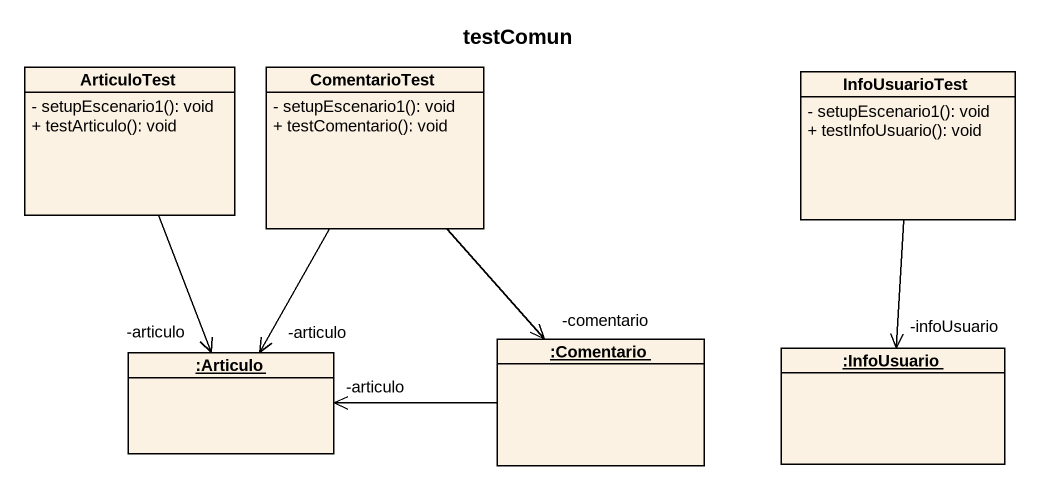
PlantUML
@startuml
title testComun
hide circle
hide empty members
skinparam classAttributeIconSize 0
class ArticuloTest {
  - setupEscenario1(): void
  + testArticulo(): void
}
class ComentarioTest {
  - setupEscenario1(): void
  + testComentario(): void
}
class InfoUsuarioTest {
  - setupEscenario1(): void
  + testInfoUsuario(): void
}
object ":Comentario" as Comentario
object ":Articulo" as Articulo
object ":InfoUsuario" as InfoUsuario
ArticuloTest --> "-articulo" Articulo
ComentarioTest --> "-comentario" Comentario
ComentarioTest --> "-articulo" Articulo
InfoUsuarioTest --> "-infoUsuario" InfoUsuario
Comentario -left-> "-articulo" Articulo
@enduml
